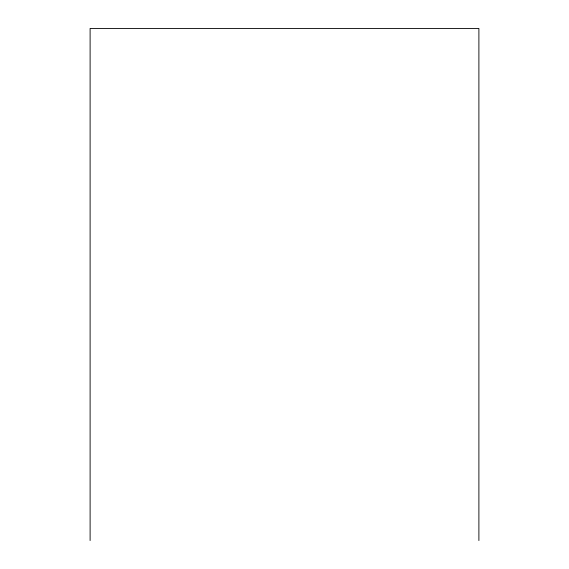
<?xml version="1.0" encoding="UTF-8"?>
<svg xmlns="http://www.w3.org/2000/svg" width="569" height="569" viewBox="0 0 569 569"><rect width="100%" height="100%" fill="white"/><g stroke="black" fill="none" stroke-linecap="round" stroke-linejoin="round"><path stroke-width="0.85" d="M478.892 540.55L478.892 28.45L90.108 28.45L90.108 540.55"/></g></svg>
